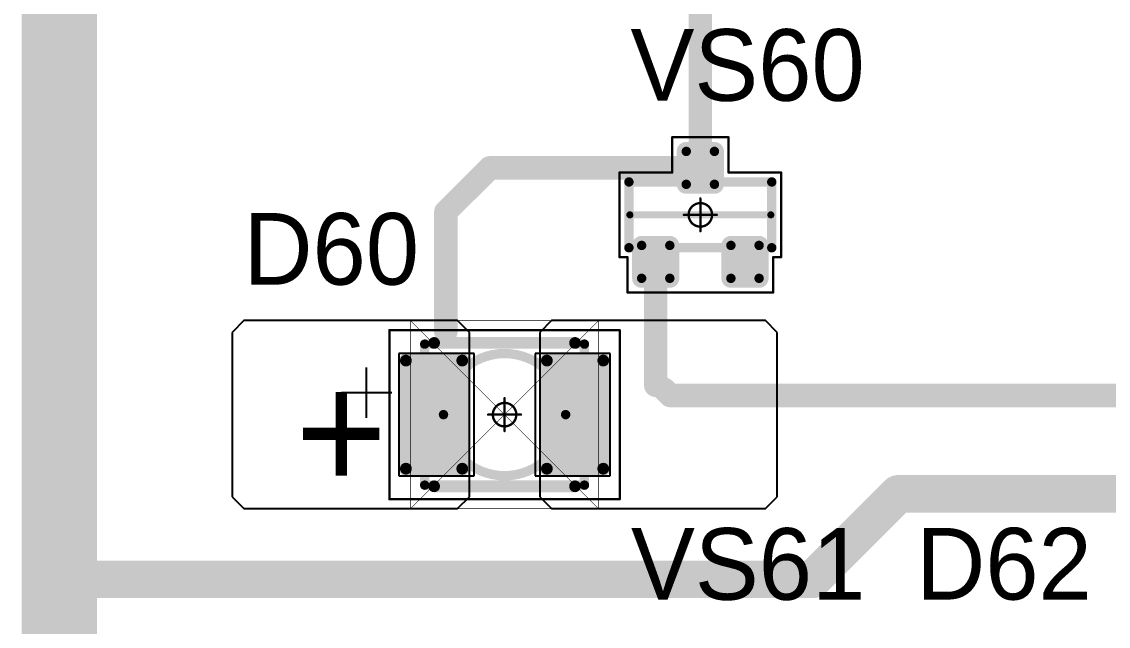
# Model space of a CAD drawing. Header units: millimetres. Extents: x 0 to 775, y 25 to 939.
# Drawn here: x 153.06 to 176.18, y 57.9 to 70.76 of the extents above; entities that cross this region are included whole.
import ezdxf

# ---------------------------------------------------------------- set-up
doc = ezdxf.new("R2010")
doc.units = ezdxf.units.MM
for name, color, linetype in [('Mechanical13', 56, 'Continuous'), ('Mechanical15', 56, 'Continuous'), ('Mechanical9', 56, 'Continuous'), ('TopLayer', 1, 'Continuous'), ('TopOverlay', 2, 'Continuous'), ('TopPaste', 8, 'Continuous'), ('TopSolder', 216, 'Continuous')]:
    doc.layers.add(name, color=color, linetype=linetype)

# ---------------------------------------------------------------- blocks, each defined once
blk = doc.blocks.new('SOT23_9')
at = {"layer": 'Mechanical13', "const_width": 0.2}
for points in [[(-0.7, 1.52), (0.7, 1.52)], [(-0.7, 1.52), (-0.7, -1.52)], [(0.7, 1.52), (0.7, -1.52)], [(-0.7, -1.52), (0.7, -1.52)]]:
    blk.add_lwpolyline(points, dxfattribs=at)
at = {"layer": 'Mechanical13', "const_width": 0.1}
for points in [[(-0.75, 1.52, 1), (-0.65, 1.52, 1)], [(-0.75, 1.52, 1), (-0.65, 1.52, 1)], [(0.65, 1.52, 1), (0.75, 1.52, 1)], [(0.65, 1.52, 1), (0.75, 1.52, 1)], [(-0.75, -1.52, 1), (-0.65, -1.52, 1)], [(-0.75, -1.52, 1), (-0.65, -1.52, 1)], [(0.65, -1.52, 1), (0.75, -1.52, 1)], [(0.65, -1.52, 1), (0.75, -1.52, 1)]]:
    blk.add_lwpolyline(points, format="xyb", close=True, dxfattribs=at)
at = {"layer": 'Mechanical15', "const_width": 0.05}
for points in [[(-0.9, 1.72), (-0.9, 1.55)], [(-0.9, 1.72), (0.9, 1.72)], [(0.9, 1.72), (0.9, 0.6)], [(-1.65, 1.55), (-1.65, -1.55)], [(-1.65, 1.55), (-0.9, 1.55)], [(0.9, 0.6), (1.65, 0.6)], [(1.65, 0.6), (1.65, -0.6)], [(0, 0.35), (0, -0.35)], [(-0.35, 0), (0.35, 0)], [(0.9, -0.6), (1.65, -0.6)], [(0.9, -0.6), (0.9, -1.72)], [(-1.65, -1.55), (-0.9, -1.55)], [(-0.9, -1.55), (-0.9, -1.72)], [(-0.9, -1.72), (0.9, -1.72)]]:
    blk.add_lwpolyline(points, dxfattribs=at)
at = {"layer": 'Mechanical15'}
for points, const_width in [([(-0.913, 1.72, 1), (-0.888, 1.72, 1)], 0.025), ([(-0.913, 1.72, 1), (-0.888, 1.72, 1)], 0.025), ([(0.888, 1.72, 1), (0.913, 1.72, 1)], 0.025), ([(0.888, 1.72, 1), (0.913, 1.72, 1)], 0.025), ([(-1.662, 1.55, 1), (-1.637, 1.55, 1)], 0.025), ([(-1.662, 1.55, 1), (-1.637, 1.55, 1)], 0.025), ([(-0.913, 1.55, 1), (-0.888, 1.55, 1)], 0.025), ([(-0.913, 1.55, 1), (-0.888, 1.55, 1)], 0.025), ([(0.888, 0.6, 1), (0.913, 0.6, 1)], 0.025), ([(0.888, 0.6, 1), (0.913, 0.6, 1)], 0.025), ([(1.637, 0.6, 1), (1.662, 0.6, 1)], 0.025), ([(1.637, 0.6, 1), (1.662, 0.6, 1)], 0.025), ([(0.25, 0, 1), (-0.25, 0, 1)], 0.05), ([(-0.012, 0.35, 1), (0.012, 0.35, 1)], 0.025), ([(-0.362, 0, 1), (-0.337, 0, 1)], 0.025), ([(-0.262, 0, 1), (-0.238, 0, 1)], 0.025), ([(0.238, 0, 1), (0.262, 0, 1)], 0.025), ([(0.337, 0, 1), (0.362, 0, 1)], 0.025), ([(-0.012, -0.35, 1), (0.012, -0.35, 1)], 0.025), ([(0.888, -0.6, 1), (0.913, -0.6, 1)], 0.025), ([(0.888, -0.6, 1), (0.913, -0.6, 1)], 0.025), ([(1.637, -0.6, 1), (1.662, -0.6, 1)], 0.025), ([(1.637, -0.6, 1), (1.662, -0.6, 1)], 0.025), ([(-1.662, -1.55, 1), (-1.637, -1.55, 1)], 0.025), ([(-1.662, -1.55, 1), (-1.637, -1.55, 1)], 0.025), ([(-0.913, -1.55, 1), (-0.888, -1.55, 1)], 0.025), ([(-0.913, -1.55, 1), (-0.888, -1.55, 1)], 0.025), ([(-0.913, -1.72, 1), (-0.888, -1.72, 1)], 0.025), ([(-0.913, -1.72, 1), (-0.888, -1.72, 1)], 0.025), ([(0.888, -1.72, 1), (0.913, -1.72, 1)], 0.025), ([(0.888, -1.72, 1), (0.913, -1.72, 1)], 0.025)]:
    blk.add_lwpolyline(points, format="xyb", close=True, dxfattribs=dict(at, const_width=const_width))
at = {"layer": 'TopLayer', "const_width": 0.1}
for points in [[(-1.4, 1.25, 1), (-1.3, 1.25, 1)], [(-0.7, 1.25, 1), (-0.6, 1.25, 1)], [(-1.4, 0.65, 1), (-1.3, 0.65, 1)], [(-0.7, 0.65, 1), (-0.6, 0.65, 1)], [(0.6, 0.3, 1), (0.7, 0.3, 1)], [(1.3, 0.3, 1), (1.4, 0.3, 1)], [(0.6, -0.3, 1), (0.7, -0.3, 1)], [(1.3, -0.3, 1), (1.4, -0.3, 1)], [(-1.4, -0.65, 1), (-1.3, -0.65, 1)], [(-0.7, -0.65, 1), (-0.6, -0.65, 1)], [(-1.4, -1.25, 1), (-1.3, -1.25, 1)], [(-0.7, -1.25, 1), (-0.6, -1.25, 1)]]:
    blk.add_lwpolyline(points, format="xyb", close=True, dxfattribs=at)
at = {"layer": 'TopLayer'}
for points in [[(-1.45, 1.25), (-1.45, 0.65), (-0.55, 1.25), (-0.55, 0.65)], [(-1.35, 1.35), (-1.35, 0.55), (-0.65, 1.35), (-0.65, 0.55)], [(0.55, 0.3), (0.55, -0.3), (1.45, 0.3), (1.45, -0.3)], [(0.65, 0.4), (0.65, -0.4), (1.35, 0.4), (1.35, -0.4)], [(-1.45, -0.65), (-1.45, -1.25), (-0.55, -0.65), (-0.55, -1.25)], [(-1.35, -0.55), (-1.35, -1.35), (-0.65, -0.55), (-0.65, -1.35)]]:
    blk.add_solid(points, dxfattribs=at)
at = {"layer": 'TopOverlay', "const_width": 0.15}
blk.add_lwpolyline([(0, 1.5), (0, -1.5)], dxfattribs=at)
at = {"layer": 'TopOverlay', "const_width": 0.075}
for points in [[(-0.038, 1.5, 1), (0.038, 1.5, 1)], [(-0.038, -1.5, 1), (0.038, -1.5, 1)]]:
    blk.add_lwpolyline(points, format="xyb", close=True, dxfattribs=at)
at = {"layer": 'TopPaste', "const_width": 0.075}
for points in [[(-1.387, 1.25, 1), (-1.313, 1.25, 1)], [(-0.687, 1.25, 1), (-0.613, 1.25, 1)], [(-1.387, 0.65, 1), (-1.313, 0.65, 1)], [(-0.687, 0.65, 1), (-0.613, 0.65, 1)], [(0.613, 0.3, 1), (0.687, 0.3, 1)], [(1.313, 0.3, 1), (1.387, 0.3, 1)], [(0.613, -0.3, 1), (0.687, -0.3, 1)], [(1.313, -0.3, 1), (1.387, -0.3, 1)], [(-1.387, -0.65, 1), (-1.313, -0.65, 1)], [(-0.687, -0.65, 1), (-0.613, -0.65, 1)], [(-1.387, -1.25, 1), (-1.313, -1.25, 1)], [(-0.687, -1.25, 1), (-0.613, -1.25, 1)]]:
    blk.add_lwpolyline(points, format="xyb", close=True, dxfattribs=at)
at = {"layer": 'TopPaste'}
for points in [[(-1.425, 1.25), (-1.425, 0.65), (-0.575, 1.25), (-0.575, 0.65)], [(-1.35, 1.325), (-1.35, 0.575), (-0.65, 1.325), (-0.65, 0.575)], [(0.575, 0.3), (0.575, -0.3), (1.425, 0.3), (1.425, -0.3)], [(0.65, 0.375), (0.65, -0.375), (1.35, 0.375), (1.35, -0.375)], [(-1.425, -0.65), (-1.425, -1.25), (-0.575, -0.65), (-0.575, -1.25)], [(-1.35, -0.575), (-1.35, -1.325), (-0.65, -0.575), (-0.65, -1.325)]]:
    blk.add_solid(points, dxfattribs=at)
at = {"layer": 'TopSolder', "const_width": 0.202}
for points in [[(-1.451, 1.25, 1), (-1.249, 1.25, 1)], [(-0.751, 1.25, 1), (-0.549, 1.25, 1)], [(-1.451, 0.65, 1), (-1.249, 0.65, 1)], [(-0.751, 0.65, 1), (-0.549, 0.65, 1)], [(0.549, 0.3, 1), (0.751, 0.3, 1)], [(1.249, 0.3, 1), (1.451, 0.3, 1)], [(0.549, -0.3, 1), (0.751, -0.3, 1)], [(1.249, -0.3, 1), (1.451, -0.3, 1)], [(-1.451, -0.65, 1), (-1.249, -0.65, 1)], [(-0.751, -0.65, 1), (-0.549, -0.65, 1)], [(-1.451, -1.25, 1), (-1.249, -1.25, 1)], [(-0.751, -1.25, 1), (-0.549, -1.25, 1)]]:
    blk.add_lwpolyline(points, format="xyb", close=True, dxfattribs=at)
at = {"layer": 'TopSolder'}
for points in [[(-1.35, 1.452), (-1.35, 0.448), (-0.65, 1.452), (-0.65, 0.448)], [(-1.552, 1.25), (-1.552, 0.65), (-0.448, 1.25), (-0.448, 0.65)], [(0.65, 0.502), (0.65, -0.502), (1.35, 0.502), (1.35, -0.502)], [(0.448, 0.3), (0.448, -0.3), (1.552, 0.3), (1.552, -0.3)], [(-1.35, -0.448), (-1.35, -1.452), (-0.65, -0.448), (-0.65, -1.452)], [(-1.552, -0.65), (-1.552, -1.25), (-0.448, -0.65), (-0.448, -1.25)]]:
    blk.add_solid(points, dxfattribs=at)
blk = doc.blocks.new('T66G_102')
at = {"layer": 'Mechanical13'}
for p, q in [((2.936, 0.071), (2.936, -1)), ((2.4, -0.464), (3.471, -0.464))]:
    blk.add_line(p, q, dxfattribs=at)
at = {"layer": 'Mechanical13', "const_width": 0.2}
for points in [[(-1.7, 1.5), (-1.7, -1.5)], [(1.7, 1.5), (-1.7, 1.5)], [(1.7, 1.5), (1.7, -1.5)], [(1.7, -1.5), (-1.7, -1.5)]]:
    blk.add_lwpolyline(points, dxfattribs=at)
at = {"layer": 'Mechanical13'}
for points, const_width in [([(-1.75, 1.5, 1), (-1.65, 1.5, 1)], 0.1), ([(-1.75, 1.5, 1), (-1.65, 1.5, 1)], 0.1), ([(1.3, 0, 1), (-1.3, 0, 1)], 0.2), ([(1.65, 1.5, 1), (1.75, 1.5, 1)], 0.1), ([(1.65, 1.5, 1), (1.75, 1.5, 1)], 0.1), ([(-1.35, 0, 1), (-1.25, 0, 1)], 0.1), ([(1.25, 0, 1), (1.35, 0, 1)], 0.1), ([(-1.75, -1.5, 1), (-1.65, -1.5, 1)], 0.1), ([(-1.75, -1.5, 1), (-1.65, -1.5, 1)], 0.1), ([(1.65, -1.5, 1), (1.75, -1.5, 1)], 0.1), ([(1.65, -1.5, 1), (1.75, -1.5, 1)], 0.1)]:
    blk.add_lwpolyline(points, format="xyb", close=True, dxfattribs=dict(at, const_width=const_width))
at = {"layer": 'Mechanical15', "const_width": 0.05}
for points in [[(2.45, 1.8), (-2.45, 1.8)], [(-2.45, 1.8), (-2.45, -1.8)], [(2.45, 1.8), (2.45, -1.8)], [(0, 0.35), (0, -0.35)], [(0.35, 0), (-0.35, 0)], [(2.45, -1.8), (-2.45, -1.8)]]:
    blk.add_lwpolyline(points, dxfattribs=at)
at = {"layer": 'Mechanical15'}
for points, const_width in [([(-2.462, 1.8, 1), (-2.438, 1.8, 1)], 0.025), ([(-2.462, 1.8, 1), (-2.438, 1.8, 1)], 0.025), ([(2.438, 1.8, 1), (2.462, 1.8, 1)], 0.025), ([(2.438, 1.8, 1), (2.462, 1.8, 1)], 0.025), ([(0.25, 0, 1), (-0.25, 0, 1)], 0.05), ([(-0.012, 0.35, 1), (0.012, 0.35, 1)], 0.025), ([(-0.362, 0, 1), (-0.337, 0, 1)], 0.025), ([(-0.262, 0, 1), (-0.238, 0, 1)], 0.025), ([(0.238, 0, 1), (0.262, 0, 1)], 0.025), ([(0.337, 0, 1), (0.362, 0, 1)], 0.025), ([(-0.012, -0.35, 1), (0.012, -0.35, 1)], 0.025), ([(-2.462, -1.8, 1), (-2.438, -1.8, 1)], 0.025), ([(-2.462, -1.8, 1), (-2.438, -1.8, 1)], 0.025), ([(2.438, -1.8, 1), (2.462, -1.8, 1)], 0.025), ([(2.438, -1.8, 1), (2.462, -1.8, 1)], 0.025)]:
    blk.add_lwpolyline(points, format="xyb", close=True, dxfattribs=dict(at, const_width=const_width))
at = {"layer": 'TopLayer'}
for p, q in [((-5.55, 2), (-5.8, 1.75)), ((-1, 2), (-5.55, 2)), ((-0.75, 1.75), (-1, 2)), ((1, 2), (0.75, 1.75)), ((5.55, 2), (1, 2)), ((5.8, 1.75), (5.55, 2)), ((-5.8, 1.75), (-5.8, -1.75)), ((-0.75, -1.75), (-0.75, 1.75)), ((0.75, 1.75), (0.75, -1.75)), ((5.8, -1.75), (5.8, 1.75)), ((-5.8, -1.75), (-5.55, -2)), ((-1, -2), (-0.75, -1.75)), ((0.75, -1.75), (1, -2)), ((5.55, -2), (5.8, -1.75)), ((-5.55, -2), (-1, -2)), ((1, -2), (5.55, -2))]:
    blk.add_line(p, q, dxfattribs=at)
at = {"layer": 'TopLayer', "const_width": 0.15}
for points in [[(-2.175, 1.15, 1), (-2.025, 1.15, 1)], [(-0.975, 1.15, 1), (-0.825, 1.15, 1)], [(0.825, 1.15, 1), (0.975, 1.15, 1)], [(2.025, 1.15, 1), (2.175, 1.15, 1)], [(-2.175, -1.15, 1), (-2.025, -1.15, 1)], [(-0.975, -1.15, 1), (-0.825, -1.15, 1)], [(0.825, -1.15, 1), (0.975, -1.15, 1)], [(2.025, -1.15, 1), (2.175, -1.15, 1)]]:
    blk.add_lwpolyline(points, format="xyb", close=True, dxfattribs=at)
at = {"layer": 'TopLayer'}
for points in [[(-0.9, 1.3), (-2.1, 1.3), (-0.9, -1.3), (-2.1, -1.3)], [(2.1, 1.3), (0.9, 1.3), (2.1, -1.3), (0.9, -1.3)], [(-0.75, 1.15), (-2.25, 1.15), (-0.75, -1.15), (-2.25, -1.15)], [(2.25, 1.15), (0.75, 1.15), (2.25, -1.15), (0.75, -1.15)]]:
    blk.add_solid(points, dxfattribs=at)
at = {"layer": 'TopOverlay', "const_width": 0.25}
for points in [[(1.5, 1.525), (-1.5, 1.525)], [(1.5, -1.525), (-1.5, -1.525)]]:
    blk.add_lwpolyline(points, dxfattribs=at)
at = {"layer": 'TopOverlay', "const_width": 0.125}
for points in [[(-1.562, 1.525, 1), (-1.438, 1.525, 1)], [(1.438, 1.525, 1), (1.562, 1.525, 1)], [(-1.562, -1.525, 1), (-1.438, -1.525, 1)], [(1.438, -1.525, 1), (1.562, -1.525, 1)]]:
    blk.add_lwpolyline(points, format="xyb", close=True, dxfattribs=at)
at = {"layer": 'TopPaste', "const_width": 0.125}
for points in [[(-2.163, 1.15, 1), (-2.038, 1.15, 1)], [(-0.963, 1.15, 1), (-0.838, 1.15, 1)], [(0.838, 1.15, 1), (0.963, 1.15, 1)], [(2.038, 1.15, 1), (2.163, 1.15, 1)], [(-2.163, -1.15, 1), (-2.038, -1.15, 1)], [(-0.963, -1.15, 1), (-0.838, -1.15, 1)], [(0.838, -1.15, 1), (0.963, -1.15, 1)], [(2.038, -1.15, 1), (2.163, -1.15, 1)]]:
    blk.add_lwpolyline(points, format="xyb", close=True, dxfattribs=at)
at = {"layer": 'TopPaste'}
for points in [[(-0.9, 1.275), (-2.1, 1.275), (-0.9, -1.275), (-2.1, -1.275)], [(2.1, 1.275), (0.9, 1.275), (2.1, -1.275), (0.9, -1.275)], [(-0.775, 1.15), (-2.225, 1.15), (-0.775, -1.15), (-2.225, -1.15)], [(2.225, 1.15), (0.775, 1.15), (2.225, -1.15), (0.775, -1.15)]]:
    blk.add_solid(points, dxfattribs=at)
at = {"layer": 'TopSolder'}
for p, q in [((-2.25, 1.3), (-2.25, -1.3)), ((-0.65, 1.3), (-2.25, 1.3)), ((-0.65, -1.3), (-0.65, 1.3)), ((0.65, 1.3), (0.65, -1.3)), ((2.25, 1.3), (0.65, 1.3)), ((2.25, -1.3), (2.25, 1.3)), ((-2.25, -1.3), (-0.65, -1.3)), ((0.65, -1.3), (2.25, -1.3))]:
    blk.add_line(p, q, dxfattribs=at)
at = {"layer": 'TopOverlay'}
blk.add_text('+', height=2.5, dxfattribs=at).set_placement((2.5, -0.8))

msp = doc.modelspace()

# ---------------------------------------------------------------- linework, layer by layer
at = {"layer": 'Mechanical9'}
for points, const_width in [([(161.333, 64.4), (165.333, 64.4)], 0.0127), ([(161.333, 60.4), (161.333, 64.4)], 0.0127), ([(161.333, 60.4), (165.333, 64.4)], 0.01), ([(161.333, 64.4), (165.333, 60.4)], 0.01), ([(165.333, 60.4), (165.333, 64.4)], 0.0127), ([(161.333, 60.4), (165.333, 60.4)], 0.0127)]:
    msp.add_lwpolyline(points, dxfattribs=dict(at, const_width=const_width))
for points, const_width in [([(161.33, 64.4, 1), (161.336, 64.4, 1)], 0.00635), ([(161.33, 64.4, 1), (161.336, 64.4, 1)], 0.00635), ([(161.33, 64.4, 1), (161.335, 64.4, 1)], 0.005), ([(165.33, 64.4, 1), (165.336, 64.4, 1)], 0.00635), ([(165.33, 64.4, 1), (165.336, 64.4, 1)], 0.00635), ([(165.33, 64.4, 1), (165.335, 64.4, 1)], 0.005), ([(161.33, 60.4, 1), (161.336, 60.4, 1)], 0.00635), ([(161.33, 60.4, 1), (161.336, 60.4, 1)], 0.00635), ([(161.33, 60.4, 1), (161.335, 60.4, 1)], 0.005), ([(165.33, 60.4, 1), (165.336, 60.4, 1)], 0.00635), ([(165.33, 60.4, 1), (165.336, 60.4, 1)], 0.00635), ([(165.33, 60.4, 1), (165.335, 60.4, 1)], 0.005)]:
    msp.add_lwpolyline(points, format="xyb", close=True, dxfattribs=dict(at, const_width=const_width))
at = {"layer": 'TopLayer'}
for points, const_width in [([(153.856, 58.896), (153.856, 83.5)], 1.6), ([(167.5, 67.65), (167.5, 72.524)], 0.5), ([(162.083, 66.714), (163.02, 67.65)], 0.5), ([(163.02, 67.65), (167.5, 67.65)], 0.5), ([(162.083, 64.169), (162.083, 66.714)], 0.5), ([(166.55, 63.024), (166.55, 65.65)], 0.5), ([(166.724, 62.943), (166.859, 62.807)], 0.5), ([(166.859, 62.807), (180.45, 62.807)], 0.5), ([(169.894, 58.896), (171.714, 60.716)], 0.8), ([(171.714, 60.716), (194.79, 60.716)], 0.8), ([(153.856, 54.733), (153.856, 58.896)], 1.6), ([(153.856, 58.896), (169.894, 58.896)], 0.8)]:
    msp.add_lwpolyline(points, dxfattribs=dict(at, const_width=const_width))
for points, const_width in [([(162.895, 67.65, 1), (163.145, 67.65, 1)], 0.25), ([(162.895, 67.65, 1), (163.145, 67.65, 1)], 0.25), ([(167.375, 67.65, 1), (167.625, 67.65, 1)], 0.25), ([(167.375, 67.65, 1), (167.625, 67.65, 1)], 0.25), ([(161.958, 66.714, 1), (162.208, 66.714, 1)], 0.25), ([(161.958, 66.714, 1), (162.208, 66.714, 1)], 0.25), ([(166.425, 65.65, 1), (166.675, 65.65, 1)], 0.25), ([(161.958, 64.169, 1), (162.208, 64.169, 1)], 0.25), ([(166.425, 63.024, 1), (166.675, 63.024, 1)], 0.25), ([(166.599, 62.943, 1), (166.849, 62.943, 1)], 0.25), ([(166.734, 62.807, 1), (166.984, 62.807, 1)], 0.25), ([(166.734, 62.807, 1), (166.984, 62.807, 1)], 0.25), ([(171.514, 60.716, 1), (171.914, 60.716, 1)], 0.4), ([(171.514, 60.716, 1), (171.914, 60.716, 1)], 0.4), ([(153.456, 58.896, 1), (154.256, 58.896, 1)], 0.8), ([(153.456, 58.896, 1), (154.256, 58.896, 1)], 0.8), ([(153.656, 58.896, 1), (154.056, 58.896, 1)], 0.4), ([(169.694, 58.896, 1), (170.094, 58.896, 1)], 0.4), ([(169.694, 58.896, 1), (170.094, 58.896, 1)], 0.4)]:
    msp.add_lwpolyline(points, format="xyb", close=True, dxfattribs=dict(at, const_width=const_width))

# ---------------------------------------------------------------- block references
for name, p, rotation in [('SOT23_9', (167.5, 66.65), 90), ('T66G_102', (163.333, 62.4), 180)]:
    msp.add_blockref(name, p, dxfattribs=dict(rotation=rotation))

# ---------------------------------------------------------------- texts
at = {"layer": 'TopOverlay'}
for s, p in [('VS60', (166.013, 69.077)), ('D60', (157.774, 65.165)), ('VS61', (166.024, 58.462)), ('D62', (172.093, 58.466))]:
    msp.add_text(s, height=1.524, dxfattribs=at).set_placement(p)

doc.saveas('drawing.dxf')
